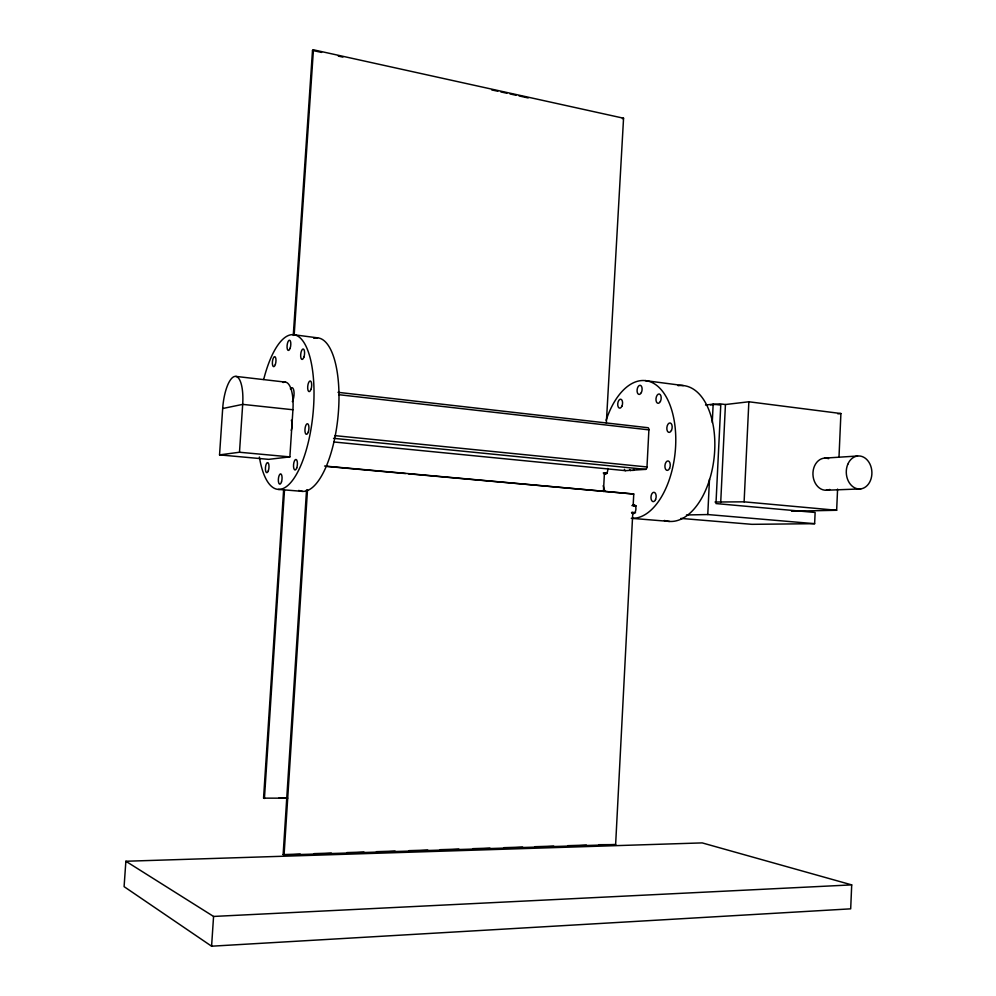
<?xml version="1.0" encoding="UTF-8"?>
<svg xmlns="http://www.w3.org/2000/svg" width="996" height="996" viewBox="0 0 996 996"><rect width="100%" height="100%" fill="white"/><g stroke="black" fill="none" stroke-linecap="round" stroke-linejoin="round"><path stroke-width="1.49" d="M851.705 884.884L850.684 908.838L211.588 946.2L124.089 886.639L125.87 861.254L702.192 842.902L851.705 884.884L213.567 916.445L125.87 861.254M680.853 518.406L751.88 524.332L814.628 523.684L815.126 512.467L715.975 503.565L720.755 405.098L713.161 404.139L705.542 405.048M791.546 511.222L836.652 510.276L837.586 489.098M839.006 456.89L840.91 413.527L748.855 401.774L725.437 404.525L719.784 403.816L710.596 404.911M715.016 502.021L744.112 501.835L748.855 401.774M686.468 514.969L707.77 514.546L709.488 479.275M712.265 422.541L713.161 404.139M720.706 502.532L725.437 404.525M333.735 441.963L625.5 470.66L645.582 469.365A2.328 1.27 -84.2 0 0 646.989 466.962L648.894 429.861A2.328 1.27 -83.3 0 0 647.724 427.682L338.005 392.324M603.452 491.526L604.435 472.913L607.149 473.175M306.544 489.908L283.125 854.593L284.059 855.029L615.628 844.596L632.796 512.479L635.573 512.716M631.9 505.595L633.157 505.557L633.755 494.016L324.572 466.041M606.327 423.126L623.558 118.225L313.429 49.8L312.507 50.41L293.26 335.428M284.059 855.029L307.503 489.82M283.599 490.306L263.554 798.145L287.72 798.17M264.426 798.493L284.483 490.244M219.543 454.886L239.488 452.246L242.688 404.376A30.254 9.798 -84.3 0 0 234.707 376.438A30.254 9.798 -84.3 0 0 222.681 408.522L219.543 454.886L268.659 459.355L289.873 456.89L292.936 409.754A29.793 10.433 -84.2 0 0 283.101 382.526M211.588 946.2L213.567 916.445M294.156 335.191L313.429 49.8M622.363 118.698L623.558 118.225M222.681 408.522L242.688 404.376L292.936 409.754M837.848 413.838L840.91 413.527M824.551 458.123L857.519 456.019M603.252 472.988L604.435 472.913M633.755 494.016L408.547 473.822M826.244 490.244L860.781 488.899M283.125 854.593L300.232 854.058M314.226 853.622L331.332 853.086M346.882 852.588L363.988 852.053M376.438 851.667L395.088 851.082M409.095 850.646L427.757 850.061M440.195 849.675L458.857 849.09M472.851 848.654L489.957 848.119M503.951 847.671L522.614 847.086M535.064 846.7L553.726 846.114M567.72 845.679L586.383 845.094M598.82 844.708L615.628 844.596M632.796 512.479L631.539 512.517L634.315 512.741M279.067 797.921L286.823 797.821M278.295 489.385L302.585 491.377M631.277 518.306L669.561 521.443M707.77 514.546L814.628 523.684M633.157 505.557L635.921 505.794M633.282 505.719L636.046 505.956M326.7 466.427L405.459 473.548M239.488 452.246L289.873 456.89M744.112 501.835L836.652 510.276M604.609 473.112L607.311 473.374M334.693 435.613L646.989 466.962M333.536 438.327L645.582 469.365M338.839 394.69L648.894 429.861M235.89 376.401L285.491 382.128M293.359 334.681L317.562 337.843M645.171 380.596L683.331 385.577M312.507 50.41L321.621 52.427M338.329 56.1L342.885 57.108M491.738 89.914L497.813 91.246M500.851 91.918L506.927 93.263M509.964 93.923L516.04 95.267M519.078 95.94L528.191 97.944M313.69 338.229A77.14 28.137 -84.2 0 1 338.005 416.652A77.14 28.137 -84.2 0 1 298.775 490.418M263.679 379.464A77.725 27.34 -84.2 0 1 307.005 348.438A77.725 27.34 -84.2 0 1 300.443 466.352A77.725 27.34 -84.2 0 1 259.371 457.015M290.346 388.814A7.831 2.776 -84 0 1 293.907 391.017A7.831 2.776 -84 0 1 292.326 401.625M291.355 420.188A7.831 2.776 -84.4 0 1 291.268 430.434M678.102 385.689A68.288 38.271 -83.7 0 1 714.219 456.703A68.288 38.271 -83.7 0 1 664.369 520.447M606.116 420.287A69.21 37.375 -83.8 0 1 653.613 383.336A69.21 37.375 -83.8 0 1 674.317 458.994A69.21 37.375 -83.8 0 1 632.946 518.343M604.871 491.314A69.21 37.375 -83.8 0 1 603.19 485.675M607.772 468.456A4.482 2.353 -84.4 0 1 606.689 473.225A4.482 2.353 -84.4 0 1 604.049 473.747M633.033 504.686A4.619 2.502 -85.2 0 1 635.871 509.728A4.619 2.502 -85.2 0 1 631.925 513.102M634.24 469.203A6.86 3.698 -84.1 0 1 632.858 470.548M630.804 470.685A6.86 3.698 -84.1 0 1 629.559 469.502M625.5 470.66A2.278 1.22 -84.3 0 1 624.43 469.29M829.793 489.459A16.085 12.624 87 0 1 812.948 474.544A16.085 12.624 87 0 1 828.622 458.67M290.135 348.239A5.167 1.805 -83.4 0 0 289.599 340.196A5.167 1.805 -83.4 0 0 287.072 347.542A5.167 1.805 -83.4 0 0 290.135 348.239M275.357 364.461A5.067 1.743 -83.6 0 0 274.784 356.655A5.067 1.743 -83.6 0 0 272.394 363.926A5.067 1.743 -83.6 0 0 275.357 364.461M268.385 470.647A5.08 1.755 -84.9 0 0 267.8 462.605A5.08 1.755 -84.9 0 0 265.434 469.664A5.08 1.755 -84.9 0 0 268.385 470.647M281.519 481.865A5.192 1.83 -85 0 0 280.698 473.872A5.192 1.83 -85 0 0 278.394 481.354A5.192 1.83 -85 0 0 281.519 481.865M296.758 467.859A5.291 1.905 -84.8 0 0 296.098 459.467A5.291 1.905 -84.8 0 0 293.546 466.8A5.291 1.905 -84.8 0 0 296.758 467.859M308.299 432.04A5.366 1.955 -84.4 0 0 307.527 423.723A5.366 1.955 -84.4 0 0 304.975 431.38A5.366 1.955 -84.4 0 0 308.299 432.04M311.013 389.312A5.354 1.942 -83.8 0 0 310.341 380.97A5.354 1.942 -83.8 0 0 307.702 388.577A5.354 1.942 -83.8 0 0 311.013 389.312M303.929 357.091A5.279 1.892 -83.5 0 0 303.245 348.986A5.279 1.892 -83.5 0 0 300.692 356.618A5.279 1.892 -83.5 0 0 303.929 357.091M641.362 392.549A4.607 2.478 -82.4 0 0 640.279 385.315A4.607 2.478 -82.4 0 0 637.141 391.739A4.607 2.478 -82.4 0 0 641.362 392.549M621.89 406.244A4.519 2.39 -82.9 0 0 620.757 399.197A4.519 2.39 -82.9 0 0 617.806 405.584A4.519 2.39 -82.9 0 0 621.89 406.244M655.567 499.569A4.706 2.59 -84.9 0 0 654.023 492.285A4.706 2.59 -84.9 0 0 651.11 499.046A4.706 2.59 -84.9 0 0 655.567 499.569M669.586 468.357A4.756 2.652 -84.1 0 0 668.129 460.949A4.756 2.652 -84.1 0 0 665.042 467.722A4.756 2.652 -84.1 0 0 669.586 468.357M671.453 430.397A4.756 2.639 -83.1 0 0 670.121 422.964A4.756 2.639 -83.1 0 0 666.934 429.674A4.756 2.639 -83.1 0 0 671.453 430.397M660.398 401.425A4.694 2.565 -82.5 0 0 659.302 394.005A4.694 2.565 -82.5 0 0 656.04 400.504A4.694 2.565 -82.5 0 0 660.398 401.425M847.745 464.385A16.534 12.811 87 0 0 859.598 488.986A16.534 12.811 87 0 0 869.931 464.036A16.534 12.811 87 0 0 847.745 464.385"/></g></svg>
